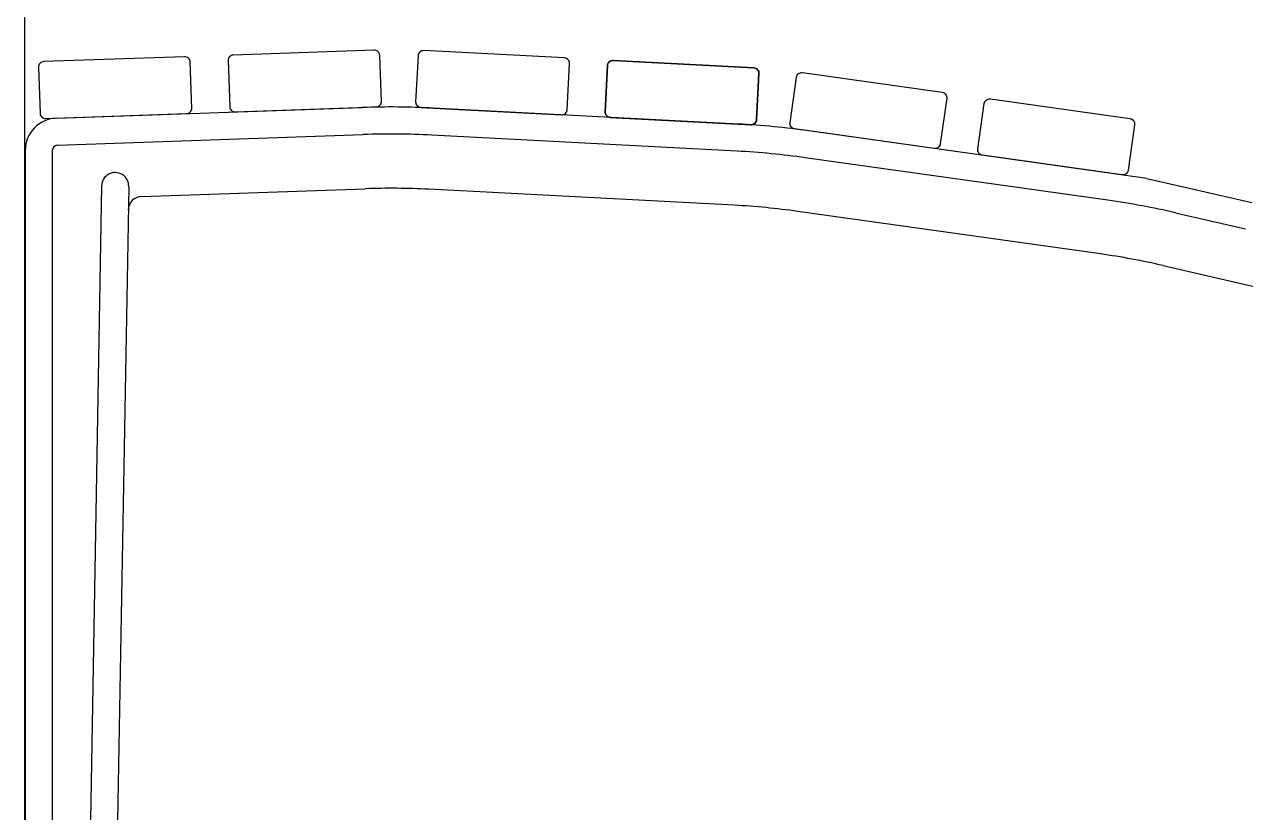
# Model space of a CAD drawing. Header units: millimetres. Extents: x 11004 to 31904, y 3085 to 7285.
# Drawn here: x 11404.4 to 11855.1, y 6150.8 to 6441.7 of the extents above; entities that cross this region are included whole.
import ezdxf

# ---------------------------------------------------------------- set-up
doc = ezdxf.new("R2010")
doc.units = ezdxf.units.MM
doc.header["$LTSCALE"] = 0.3
doc.layers.add('Nekreslit', color=6, linetype='Continuous', plot=False)

msp = doc.modelspace()

# ---------------------------------------------------------------- linework, layer by layer
for p, q in [((11416.27, 6407.11), (11529.1, 6411.05)), ((11667.92, 6404.92), (11555.27, 6410.82)), ((11416.62, 6397.12), (11529.45, 6401.06)), ((11667.4, 6394.93), (11554.75, 6400.84)), ((11818.65, 6384.89), (11693.97, 6402.41)), ((11404.69, 6395.12), (11404.69, 6026.45)), ((11414.69, 6395.12), (11414.69, 6026.45)), ((11804.29, 6376.81), (11692.58, 6392.51)), ((11432.9, 6382.11), (11426.69, 6026.34)), ((11442.89, 6381.85), (11436.69, 6026.17)), ((11818.65, 6384.89), (11857.33, 6375.96)), ((11447.57, 6378.19), (11530.15, 6381.07)), ((11666.35, 6374.96), (11553.7, 6380.86)), ((11801.5, 6357), (11689.8, 6372.7)), ((11829.16, 6372.2), (11855.08, 6366.21)), ((11824.66, 6352.71), (11863.57, 6343.73))]:
    msp.add_line(p, q)
at = {"color": 0}
for points in [[(11482.23, 6409.41), (11534.2, 6411.23, 0.414214), (11536.13, 6413.3), (11535.53, 6430.29, 0.414214), (11533.46, 6432.22), (11481.5, 6430.4, 0.414214), (11479.57, 6428.33), (11480.16, 6411.34, 0.414214)], [(11550.68, 6411.06), (11602.61, 6408.34, 0.414214), (11604.71, 6410.23), (11605.6, 6427.21, 0.414214), (11603.71, 6429.31), (11551.78, 6432.03, 0.414214), (11549.68, 6430.14), (11548.79, 6413.16, 0.414214)], [(11412.27, 6406.97), (11464.24, 6408.79, 0.414214), (11466.17, 6410.85), (11465.58, 6427.84, 0.414214), (11463.51, 6429.77), (11411.54, 6427.96, 0.414214), (11409.61, 6425.89), (11410.21, 6408.9, 0.414214)], [(11620.58, 6407.4), (11672.51, 6404.68, 0.414214), (11674.62, 6406.57), (11675.5, 6423.55, 0.414214), (11673.61, 6425.65), (11621.68, 6428.37, 0.414214), (11619.58, 6426.48), (11618.69, 6409.5, 0.414214)], [(11672.51, 6404.68), (11620.58, 6407.4, -0.414214), (11618.69, 6409.5), (11619.58, 6426.48, -0.414214), (11621.68, 6428.37), (11673.61, 6425.65, -0.414214), (11675.5, 6423.55), (11674.62, 6406.57, -0.414214)], [(11740.16, 6395.9), (11688.66, 6403.13, -0.414214), (11686.96, 6405.39), (11689.33, 6422.23, -0.414214), (11691.59, 6423.93), (11743.08, 6416.69, -0.414214), (11744.78, 6414.43), (11742.42, 6397.6, -0.414214)], [(11809.47, 6386.15), (11757.98, 6393.39, -0.414214), (11756.28, 6395.65), (11758.64, 6412.48, -0.414214), (11760.9, 6414.19), (11812.4, 6406.95, -0.414214), (11814.1, 6404.69), (11811.73, 6387.86, -0.414214)]]:
    msp.add_lwpolyline(points, format="xyb", close=True, dxfattribs=at)
for centre, radius, start, end in [((11539.57, 6111.23), 300, 87, 92), ((11416.69, 6395.12), 12, 92, 180), ((11652.22, 6105.33), 300, 82, 87), ((11539.57, 6111.23), 290, 87, 92), ((11416.69, 6395.12), 2, 92, 180), ((11652.22, 6105.33), 290, 82, 87), ((11437.9, 6382.03), 5, 358.0016, 179), ((11447.74, 6373.19), 5, 92, 179.0001), ((11539.57, 6111.23), 270, 87, 92), ((11652.22, 6105.33), 270, 82, 87), ((11763.93, 6089.63), 290, 77, 82), ((11763.93, 6089.63), 270, 77, 82)]:
    msp.add_arc(centre, radius, start, end)
at = {"layer": 'Nekreslit'}
msp.add_lwpolyline([(11404.41, 3285.28), (15444.41, 3285.28), (15444.41, 6885.28), (11404.41, 6885.28)], close=True, dxfattribs=at)

doc.saveas('drawing.dxf')
